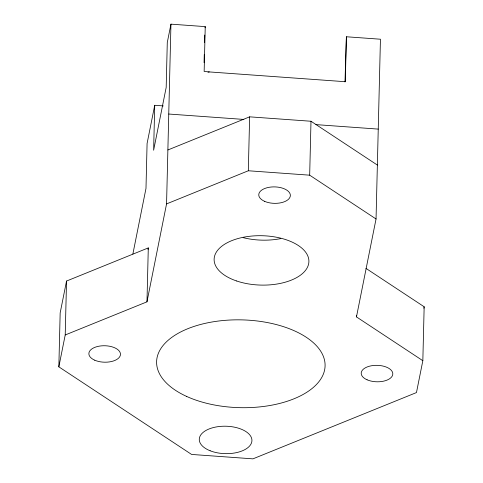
<?xml version="1.0" encoding="UTF-8"?>
<svg xmlns="http://www.w3.org/2000/svg" width="483" height="483" viewBox="0 0 483 483"><rect width="100%" height="100%" fill="white"/><g stroke="black" fill="none" stroke-linecap="round" stroke-linejoin="round"><path stroke-width="0.72" d="M58.841 366.845L60.164 312.918L66.533 281.046L148.293 247.906L146.977 301.833L65.217 334.973L58.841 366.845L191.588 454.437L252.947 458.85L416.467 392.57L422.836 360.698L424.159 306.771L365.921 268.349M65.217 334.973L66.533 281.046M163.29 105.904L154.723 105.288L153.63 150.225L166.182 87.435L167.281 42.498L170.952 24.15L205.245 26.619L204.152 71.43L209.29 71.925L345.297 81.712L346.396 36.768L380.441 39.22L376.046 218.98L356.466 316.902L422.836 360.698M146.977 301.833L166.557 203.904L170.952 24.15M204.067 62.681L204.267 54.464M204.557 42.516L204.738 35.048M166.557 203.904L248.316 170.765L249.633 116.838L310.992 121.251L377.362 165.053M376.046 218.98L309.675 175.178L310.992 121.251M344.989 81.923L346.396 36.768M356.466 316.902L356.502 315.405M154.723 105.288L147.086 143.481L145.987 188.418L132.861 254.058M147.997 249.379L148.293 247.906M205.021 27.754L205.245 26.619M423.869 308.22L424.159 306.771M167.873 149.978L249.633 116.838M207.998 72.202L209.29 71.925M168.754 114.03L243.837 119.428M315.924 124.614L378.243 129.1M248.316 170.765L309.675 175.178M280.834 238.59A47.4 24.693 1.4 0 1 243.13 237.636M186.661 396.434A84.265 43.905 1.4 0 0 323.803 372.894A84.265 43.905 1.4 0 0 212.061 321.986A84.265 43.905 1.4 0 0 186.661 396.434M236.561 280.961A47.4 24.693 1.4 0 0 308.879 262.009A47.4 24.693 1.4 0 0 239.091 238.246A47.4 24.693 1.4 0 0 236.561 280.961M264.642 201.351A15.8 8.229 1.4 0 0 290.168 196.678A15.8 8.229 1.4 0 0 268.886 187.338A15.8 8.229 1.4 0 0 264.642 201.351M94.746 360.203A15.8 8.229 1.4 0 0 120.279 355.53A15.8 8.229 1.4 0 0 98.991 346.19A15.8 8.229 1.4 0 0 94.746 360.203M367.086 379.795A15.8 8.229 1.4 0 0 392.613 375.122A15.8 8.229 1.4 0 0 371.33 365.782A15.8 8.229 1.4 0 0 367.086 379.795M210.159 450.772A26.336 13.717 1.4 0 0 251.794 441.818A26.336 13.717 1.4 0 0 214.875 427.214A26.336 13.717 1.4 0 0 210.159 450.772"/></g></svg>
